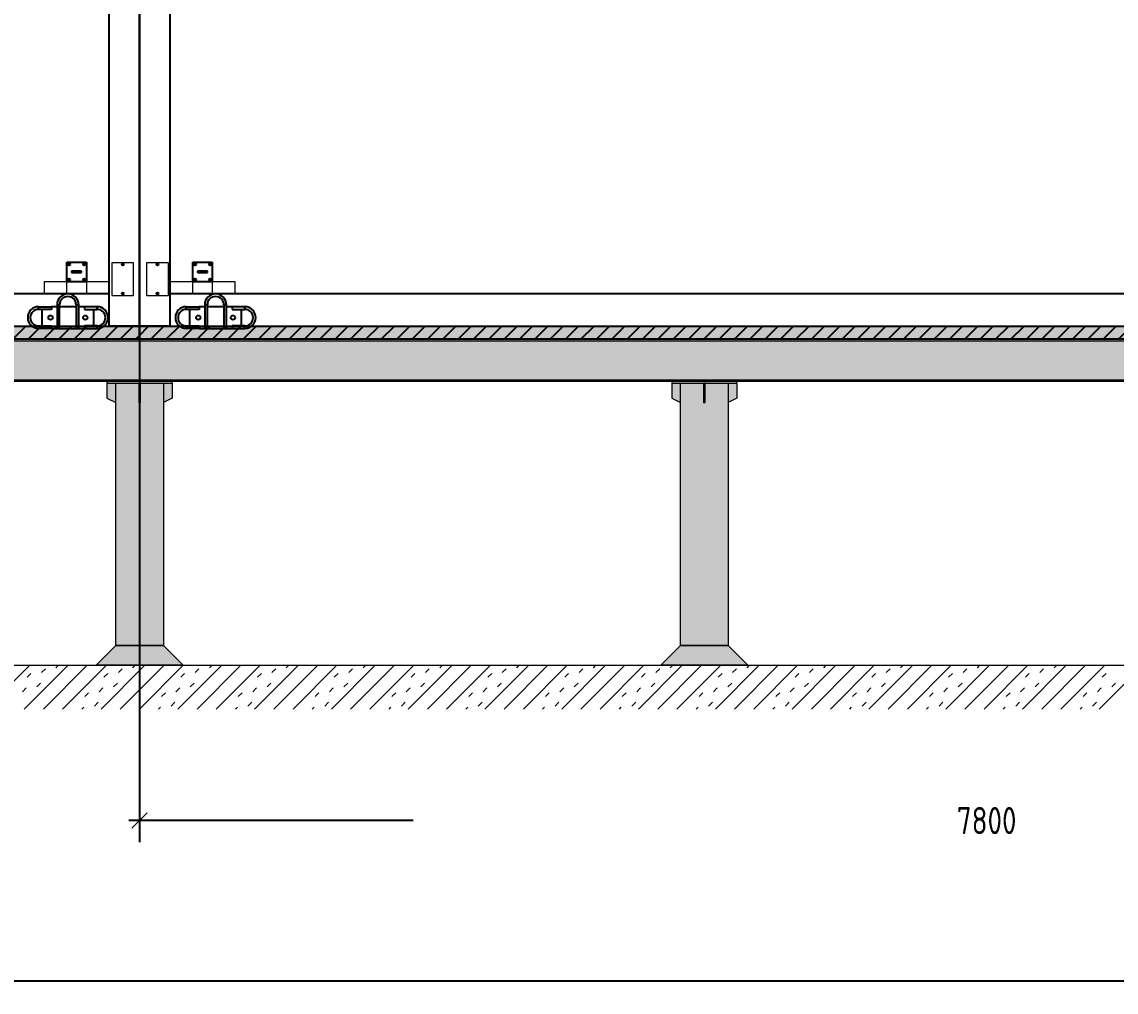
# Model space of a CAD drawing. Header units: millimetres. Extents: x 0 to 1680, y 0 to 594.
# Drawn here: x 1000.5 to 1101.3, y 402.2 to 491.5 of the extents above; entities that cross this region are included whole.
import ezdxf

# ---------------------------------------------------------------- set-up
doc = ezdxf.new("R2010")
doc.units = ezdxf.units.MM
for name, pattern in [('K5LT32798', [0]), ('K5LT32801', [0]), ('K5LT32802', [0]), ('K5LT32803', [0]), ('K5LT_AUXILIARY', [0]), ('K5LT_BASIC', [0]), ('K5LT_THIN', [0])]:
    doc.linetypes.add(name, pattern=pattern)
doc.layers.add('Системный слой', color=7, linetype='Continuous')
doc.styles.add('KDIMTEXTSTYLE', font='GOST_AU.SHX', dxfattribs={"width": 0.96, "oblique": 15, "height": 5})
doc.dimstyles.new('KDIMSTYLE (0.02)', dxfattribs={"dimtxt": 5, "dimasz": 1, "dimexe": 2, "dimexo": 0, "dimgap": 1, "dimtad": 1, "dimlfac": 50, "dimtxsty": 'KDIMTEXTSTYLE', "dimsah": 1, "dimcen": 0, "dimdle": 1, "dimadec": 0, "dimazin": 0, "dimtfac": 0.667, "dimtmove": 0, "dimatfit": 3, "dimfxl": 0, "dimtvp": 1, "dimtolj": 1, "dimtzin": 0, "dimarcsym": 0})
pattern_1 = [(45, (0, 0), (-0.7071068, 0.7071068), [])]

# ---------------------------------------------------------------- blocks, each defined once
blk = doc.blocks.new('U23')
at = {"layer": 'Системный слой', "color": 150, "linetype": 'K5LT_BASIC', "lineweight": 25, "true_color": 0x0080ff}
for p, q in [((1008.57, 523.29), (1011.37, 523.29)), ((1008.57, 463.49), (1008.57, 523.29)), ((1011.37, 523.29), (1011.37, 463.49)), ((1011.37, 463.49), (1008.57, 463.49))]:
    blk.add_line(p, q, dxfattribs=at)
blk = doc.blocks.new('U24')
at = {"layer": 'Системный слой', "color": 150, "linetype": 'K5LT_BASIC', "lineweight": 25, "true_color": 0x0080ff}
for p, q in [((1008.57, 466.49), (944.97, 466.49)), ((944.97, 466.49), (944.97, 463.49)), ((1008.57, 463.49), (1008.57, 466.49)), ((944.97, 463.49), (1008.57, 463.49))]:
    blk.add_line(p, q, dxfattribs=at)
blk = doc.blocks.new('U26')
at = {"layer": 'Системный слой', "color": 150, "linetype": 'K5LT_BASIC', "lineweight": 25, "true_color": 0x0080ff}
for p, q in [((1011.37, 523.29), (1014.17, 523.29)), ((1011.37, 463.49), (1011.37, 523.29)), ((1014.17, 523.29), (1014.17, 463.49)), ((1014.17, 463.49), (1011.37, 463.49))]:
    blk.add_line(p, q, dxfattribs=at)
blk = doc.blocks.new('U28')
at = {"layer": 'Системный слой', "color": 150, "linetype": 'K5LT_BASIC', "lineweight": 25, "true_color": 0x0080ff}
for p, q in [((1164.57, 466.49), (1014.17, 466.49)), ((1014.17, 466.49), (1014.17, 463.49)), ((1164.57, 463.49), (1164.57, 466.49)), ((1014.17, 463.49), (1164.57, 463.49))]:
    blk.add_line(p, q, dxfattribs=at)
blk = doc.blocks.new('U541')
at = {"layer": 'Системный слой'}
h = blk.add_hatch(dxfattribs=at)
h.set_pattern_fill('', angle=45, style=0, pattern_type=0)
h.set_pattern_definition(pattern_1)
h.paths.add_polyline_path([(1011.37, 462.29), (1011.37, 463.49), (941.97, 463.49), (941.97, 462.29)])
at = {"layer": 'Системный слой', "color": 150, "linetype": 'K5LT_BASIC', "lineweight": 25, "true_color": 0x0080ff}
for p, q in [((941.97, 462.29), (941.97, 463.49)), ((941.97, 463.49), (1011.37, 463.49)), ((1011.37, 463.49), (1011.37, 462.29)), ((1011.37, 462.29), (941.97, 462.29))]:
    blk.add_line(p, q, dxfattribs=at)
blk = doc.blocks.new('U548')
at = {"layer": 'Системный слой'}
h = blk.add_hatch(dxfattribs=at)
h.set_pattern_fill('', angle=45, style=0, pattern_type=0)
h.set_pattern_definition(pattern_1)
h.paths.add_polyline_path([(1167.37, 462.29), (1167.37, 463.49), (1011.37, 463.49), (1011.37, 462.29)])
at = {"layer": 'Системный слой', "color": 150, "linetype": 'K5LT_BASIC', "lineweight": 25, "true_color": 0x0080ff}
for p, q in [((1011.37, 462.29), (1011.37, 463.49)), ((1011.37, 463.49), (1167.37, 463.49)), ((1167.37, 463.49), (1167.37, 462.29)), ((1167.37, 462.29), (1011.37, 462.29))]:
    blk.add_line(p, q, dxfattribs=at)
blk = doc.blocks.new('U550')
at = {"layer": 'Системный слой', "color": 232, "linetype": 'K5LT_AUXILIARY', "lineweight": 13, "true_color": 0xc52b79}
for p, q in [((1016.27, 467.59), (1014.17, 467.59)), ((1014.17, 467.59), (1014.17, 466.49)), ((1016.27, 466.49), (1016.27, 467.59)), ((1014.17, 466.49), (1016.27, 466.49))]:
    blk.add_line(p, q, dxfattribs=at)
blk = doc.blocks.new('U551')
at = {"layer": 'Системный слой', "color": 232, "linetype": 'K5LT_AUXILIARY', "lineweight": 13, "true_color": 0xc52b79}
for p, q in [((1020.17, 467.59), (1018.07, 467.59)), ((1018.07, 467.59), (1018.07, 466.49)), ((1020.17, 466.49), (1020.17, 467.59)), ((1018.07, 466.49), (1020.17, 466.49))]:
    blk.add_line(p, q, dxfattribs=at)
blk = doc.blocks.new('U553')
at = {"layer": 'Системный слой', "color": 150, "linetype": 'K5LT_BASIC', "lineweight": 25, "true_color": 0x0080ff}
for p, q in [((1016.27, 469.39), (1018.07, 469.39)), ((1016.27, 467.59), (1016.27, 469.39)), ((1018.07, 469.39), (1018.07, 467.59)), ((1018.07, 467.59), (1016.27, 467.59))]:
    blk.add_line(p, q, dxfattribs=at)
blk = doc.blocks.new('U554')
at = {"layer": 'Системный слой', "color": 150, "linetype": 'K5LT_BASIC', "lineweight": 25, "true_color": 0x0080ff}
for p, q in [((1017.63, 468.55), (1016.71, 468.55)), ((1016.71, 468.55), (1016.71, 468.43)), ((1017.63, 468.43), (1017.63, 468.55)), ((1016.71, 468.43), (1017.63, 468.43))]:
    blk.add_line(p, q, dxfattribs=at)
blk = doc.blocks.new('U552')
at = {"layer": 'Системный слой', "color": 150, "linetype": 'K5LT_BASIC', "lineweight": 25, "true_color": 0x0080ff}
for centre in [(1016.47, 469.19), (1016.47, 469.19), (1017.87, 469.19), (1016.47, 467.79), (1017.87, 467.79)]:
    blk.add_circle(centre, 0.104, dxfattribs=at)
at = {"layer": 'Системный слой'}
for name in ['U553', 'U554']:
    blk.add_blockref(name, (0, 0), dxfattribs=at)
blk = doc.blocks.new('U549')
at = {"layer": 'Системный слой'}
for name in ['U552', 'U550', 'U551']:
    blk.add_blockref(name, (0, 0), dxfattribs=at)
blk = doc.blocks.new('U597')
at = {"layer": 'Системный слой', "color": 7, "linetype": 'K5LT32801', "lineweight": 18}
for p, q in [((997.21, 428.25), (1001.25, 432.29)), ((1000.75, 428.25), (1004.79, 432.29)), ((1002.52, 428.25), (1006.55, 432.29)), ((1004.28, 428.25), (1008.32, 432.29)), ((1007.82, 428.25), (1011.86, 432.29)), ((1009.59, 428.25), (1013.63, 432.29)), ((1011.35, 428.25), (1015.39, 432.29)), ((1014.89, 428.25), (1018.93, 432.29)), ((1016.66, 428.25), (1020.7, 432.29)), ((1018.43, 428.25), (1022.46, 432.29)), ((1021.96, 428.25), (1026, 432.29)), ((1023.73, 428.25), (1027.77, 432.29)), ((1025.5, 428.25), (1029.54, 432.29)), ((1029.03, 428.25), (1033.07, 432.29)), ((1030.8, 428.25), (1034.84, 432.29)), ((1032.57, 428.25), (1036.61, 432.29)), ((1036.1, 428.25), (1040.14, 432.29)), ((1037.87, 428.25), (1041.91, 432.29)), ((1039.64, 428.25), (1043.68, 432.29)), ((1043.17, 428.25), (1047.21, 432.29)), ((1044.94, 428.25), (1048.98, 432.29)), ((1046.71, 428.25), (1050.75, 432.29)), ((1050.25, 428.25), (1054.28, 432.29)), ((1052.01, 428.25), (1056.05, 432.29)), ((1053.78, 428.25), (1057.82, 432.29)), ((1057.32, 428.25), (1061.35, 432.29)), ((1059.08, 428.25), (1063.12, 432.29)), ((1060.85, 428.25), (1064.89, 432.29)), ((1064.39, 428.25), (1068.43, 432.29)), ((1066.16, 428.25), (1070.19, 432.29)), ((1067.92, 428.25), (1071.96, 432.29)), ((1071.46, 428.25), (1075.5, 432.29)), ((1073.23, 428.25), (1077.26, 432.29)), ((1074.99, 428.25), (1079.03, 432.29)), ((1078.53, 428.25), (1082.57, 432.29)), ((1080.3, 428.25), (1084.34, 432.29)), ((1082.07, 428.25), (1086.1, 432.29)), ((1085.6, 428.25), (1089.64, 432.29)), ((1087.37, 428.25), (1091.41, 432.29)), ((1089.14, 428.25), (1093.17, 432.29)), ((1092.67, 428.25), (1096.71, 432.29)), ((1094.44, 428.25), (1098.48, 432.29)), ((1096.21, 428.25), (1100.25, 432.29)), ((1099.74, 428.25), (1103.78, 432.29))]:
    blk.add_line(p, q, dxfattribs=at)
at = {"layer": 'Системный слой', "color": 7, "linetype": 'K5LT32802', "lineweight": 18}
for p, q in [((1003.67, 432.06), (1003.9, 432.29)), ((1010.74, 432.06), (1010.97, 432.29)), ((1017.81, 432.06), (1018.04, 432.29)), ((1024.88, 432.06), (1025.12, 432.29)), ((1031.95, 432.06), (1032.19, 432.29)), ((1039.03, 432.06), (1039.26, 432.29)), ((1046.1, 432.06), (1046.33, 432.29)), ((1053.17, 432.06), (1053.4, 432.29)), ((1060.24, 432.06), (1060.47, 432.29)), ((1067.31, 432.06), (1067.54, 432.29)), ((1074.38, 432.06), (1074.61, 432.29)), ((1081.45, 432.06), (1081.68, 432.29)), ((1088.52, 432.06), (1088.76, 432.29)), ((1095.59, 432.06), (1095.83, 432.29)), ((1001.02, 431.18), (1001.37, 431.53)), ((1002.34, 431.62), (1002.7, 431.97)), ((1008.09, 431.18), (1008.44, 431.53)), ((1009.42, 431.62), (1009.77, 431.97)), ((1015.16, 431.18), (1015.51, 431.53)), ((1016.49, 431.62), (1016.84, 431.97)), ((1022.23, 431.18), (1022.59, 431.53)), ((1023.56, 431.62), (1023.91, 431.97)), ((1029.3, 431.18), (1029.66, 431.53)), ((1030.63, 431.62), (1030.98, 431.97)), ((1036.37, 431.18), (1036.73, 431.53)), ((1037.7, 431.62), (1038.05, 431.97)), ((1043.45, 431.18), (1043.8, 431.53)), ((1044.77, 431.62), (1045.12, 431.97)), ((1050.52, 431.18), (1050.87, 431.53)), ((1051.84, 431.62), (1052.2, 431.97)), ((1057.59, 431.18), (1057.94, 431.53)), ((1058.91, 431.62), (1059.27, 431.97)), ((1064.66, 431.18), (1065.01, 431.53)), ((1065.98, 431.62), (1066.34, 431.97)), ((1071.73, 431.18), (1072.08, 431.53)), ((1073.06, 431.62), (1073.41, 431.97)), ((1078.8, 431.18), (1079.15, 431.53)), ((1080.13, 431.62), (1080.48, 431.97)), ((1085.87, 431.18), (1086.22, 431.53)), ((1087.2, 431.62), (1087.55, 431.97)), ((1092.94, 431.18), (1093.3, 431.53)), ((1094.27, 431.62), (1094.62, 431.97)), ((1100.01, 431.18), (1100.37, 431.53)), ((1001.9, 430.29), (1002.26, 430.65)), ((1008.97, 430.29), (1009.33, 430.65)), ((1016.04, 430.29), (1016.4, 430.65)), ((1023.12, 430.29), (1023.47, 430.65)), ((1030.19, 430.29), (1030.54, 430.65)), ((1037.26, 430.29), (1037.61, 430.65)), ((1044.33, 430.29), (1044.68, 430.65)), ((1051.4, 430.29), (1051.75, 430.65)), ((1058.47, 430.29), (1058.82, 430.65)), ((1065.54, 430.29), (1065.9, 430.65)), ((1072.61, 430.29), (1072.97, 430.65)), ((1079.68, 430.29), (1080.04, 430.65)), ((1086.76, 430.29), (1087.11, 430.65)), ((1093.83, 430.29), (1094.18, 430.65)), ((1100.9, 430.29), (1101.25, 430.65)), ((1000.58, 429.85), (1000.93, 430.2)), ((1006.32, 429.41), (1006.68, 429.76)), ((1007.65, 429.85), (1008, 430.2)), ((1013.39, 429.41), (1013.75, 429.76)), ((1014.72, 429.85), (1015.07, 430.2)), ((1020.46, 429.41), (1020.82, 429.76)), ((1021.79, 429.85), (1022.14, 430.2)), ((1027.54, 429.41), (1027.89, 429.76)), ((1028.86, 429.85), (1029.21, 430.2)), ((1034.61, 429.41), (1034.96, 429.76)), ((1035.93, 429.85), (1036.29, 430.2)), ((1041.68, 429.41), (1042.03, 429.76)), ((1043, 429.85), (1043.36, 430.2)), ((1048.75, 429.41), (1049.1, 429.76)), ((1050.07, 429.85), (1050.43, 430.2)), ((1055.82, 429.41), (1056.17, 429.76)), ((1057.15, 429.85), (1057.5, 430.2)), ((1062.89, 429.41), (1063.24, 429.76)), ((1064.22, 429.85), (1064.57, 430.2)), ((1069.96, 429.41), (1070.32, 429.76)), ((1071.29, 429.85), (1071.64, 430.2)), ((1077.03, 429.41), (1077.39, 429.76)), ((1078.36, 429.85), (1078.71, 430.2)), ((1084.1, 429.41), (1084.46, 429.76)), ((1085.43, 429.85), (1085.78, 430.2)), ((1091.17, 429.41), (1091.53, 429.76)), ((1092.5, 429.85), (1092.85, 430.2)), ((1098.25, 429.41), (1098.6, 429.76)), ((1099.57, 429.85), (1099.93, 430.2)), ((1006.05, 428.25), (1006.23, 428.44)), ((1007.21, 428.52), (1007.56, 428.88)), ((1013.12, 428.25), (1013.3, 428.44)), ((1014.28, 428.52), (1014.63, 428.88)), ((1020.19, 428.25), (1020.38, 428.44)), ((1021.35, 428.52), (1021.7, 428.88)), ((1027.26, 428.25), (1027.45, 428.44)), ((1028.42, 428.52), (1028.77, 428.88)), ((1034.34, 428.25), (1034.52, 428.44)), ((1035.49, 428.52), (1035.84, 428.88)), ((1041.41, 428.25), (1041.59, 428.44)), ((1042.56, 428.52), (1042.91, 428.88)), ((1048.48, 428.25), (1048.66, 428.44)), ((1049.63, 428.52), (1049.99, 428.88)), ((1055.55, 428.25), (1055.73, 428.44)), ((1056.7, 428.52), (1057.06, 428.88)), ((1062.62, 428.25), (1062.8, 428.44)), ((1063.77, 428.52), (1064.13, 428.88)), ((1069.69, 428.25), (1069.87, 428.44)), ((1070.85, 428.52), (1071.2, 428.88)), ((1076.76, 428.25), (1076.94, 428.44)), ((1077.92, 428.52), (1078.27, 428.88)), ((1083.83, 428.25), (1084.02, 428.44)), ((1084.99, 428.52), (1085.34, 428.88)), ((1090.9, 428.25), (1091.09, 428.44)), ((1092.06, 428.52), (1092.41, 428.88)), ((1097.98, 428.25), (1098.16, 428.44)), ((1099.13, 428.52), (1099.48, 428.88))]:
    blk.add_line(p, q, dxfattribs=at)
blk = doc.blocks.new('U598')
at = {"layer": 'Системный слой', "color": 7, "linetype": 'K5LT32803', "lineweight": 18}
for p, q in [((942.65, 462.29), (1150.87, 462.29)), ((942.65, 462.14), (1081.5, 462.14)), ((1081.5, 462.14), (1585.03, 462.14)), ((942.37, 458.57), (1081.5, 458.57)), ((1081.5, 458.57), (1585.03, 458.57)), ((1081.5, 458.41), (942.65, 458.41)), ((1585.03, 458.41), (1081.5, 458.41))]:
    blk.add_line(p, q, dxfattribs=at)
blk = doc.blocks.new('U601')
at = {"layer": 'Системный слой', "color": 7, "linetype": 'K5LT32803', "lineweight": 18}
for p, q in [((1008.37, 458.25), (1008.37, 456.87)), ((1014.37, 458.25), (1014.37, 456.87)), ((1008.37, 456.87), (1009.18, 456.46)), ((1011.29, 456.87), (1011.45, 456.87)), ((1014.37, 456.87), (1013.56, 456.46)), ((1007.37, 432.29), (1009.18, 434.1)), ((1009.18, 434.1), (1013.56, 434.1)), ((1013.56, 434.1), (1015.37, 432.29)), ((1015.37, 432.29), (1007.37, 432.29))]:
    blk.add_line(p, q, dxfattribs=at)
at = {"layer": 'Системный слой', "color": 7, "linetype": 'K5LT32798', "lineweight": 18}
for points in [[(1008.37, 458.25), (1014.37, 458.25), (1014.37, 458.41), (1008.37, 458.41)], [(1009.18, 458.25), (1013.56, 458.25), (1013.56, 434.1), (1009.18, 434.1)], [(1011.29, 456.46), (1011.45, 456.46), (1011.45, 458.25), (1011.29, 458.25)]]:
    blk.add_lwpolyline(points, close=True, dxfattribs=at)
blk = doc.blocks.new('U605')
at = {"layer": 'Системный слой', "color": 7, "linetype": 'K5LT32803', "lineweight": 18}
for p, q in [((1060.37, 458.25), (1060.37, 456.87)), ((1066.37, 458.25), (1066.37, 456.87)), ((1060.37, 456.87), (1061.18, 456.46)), ((1063.29, 456.87), (1063.45, 456.87)), ((1066.37, 456.87), (1065.56, 456.46)), ((1059.37, 432.29), (1061.18, 434.1)), ((1061.18, 434.1), (1065.56, 434.1)), ((1065.56, 434.1), (1067.37, 432.29)), ((1067.37, 432.29), (1059.37, 432.29))]:
    blk.add_line(p, q, dxfattribs=at)
at = {"layer": 'Системный слой', "color": 7, "linetype": 'K5LT32798', "lineweight": 18}
for points in [[(1060.37, 458.25), (1066.37, 458.25), (1066.37, 458.41), (1060.37, 458.41)], [(1061.18, 458.25), (1065.56, 458.25), (1065.56, 434.1), (1061.18, 434.1)], [(1063.29, 456.46), (1063.45, 456.46), (1063.45, 458.25), (1063.29, 458.25)]]:
    blk.add_lwpolyline(points, close=True, dxfattribs=at)
blk = doc.blocks.new('U596')
at = {"layer": 'Системный слой', "true_color": 0xffffff}
blk.add_hatch(color=7, dxfattribs=at).paths.add_polyline_path([(1586.37, 458.41), (1586.37, 462.29), (942.37, 462.29), (942.37, 458.41)])
h = blk.add_hatch(color=7, dxfattribs=at)
h.paths.add_polyline_path([(1009.18, 456.46), (1009.18, 458.25), (1008.37, 458.25), (1008.37, 456.87)])
h.paths.add_polyline_path([(1009.18, 458.25), (1009.18, 434.1), (1013.56, 434.1), (1013.56, 458.25), (1011.45, 458.25), (1011.45, 456.46), (1011.29, 456.46), (1011.29, 458.25)])
h.paths.add_polyline_path([(1011.43, 458.41), (1008.37, 458.41), (1008.37, 458.25), (1009.18, 458.25), (1011.29, 458.25), (1011.45, 458.25), (1013.56, 458.25), (1014.37, 458.25), (1014.37, 458.41), (1012.77, 458.41), (1011.56, 458.41)])
h.paths.add_polyline_path([(1011.29, 458.25), (1011.29, 456.87), (1011.45, 456.87), (1011.45, 458.25)])
h.paths.add_polyline_path([(1011.29, 456.87), (1011.29, 456.46), (1011.45, 456.46), (1011.45, 456.87)])
h.paths.add_polyline_path([(1014.37, 456.87), (1014.37, 458.25), (1013.56, 458.25), (1013.56, 456.46)])
h.paths.add_polyline_path([(1013.56, 434.1), (1009.18, 434.1), (1007.37, 432.29), (1015.37, 432.29)])
h = blk.add_hatch(color=7, dxfattribs=at)
h.paths.add_polyline_path([(1061.18, 456.46), (1061.18, 458.25), (1060.37, 458.25), (1060.37, 456.87)])
h.paths.add_polyline_path([(1061.18, 458.25), (1061.18, 434.1), (1065.56, 434.1), (1065.56, 458.25), (1063.45, 458.25), (1063.45, 456.46), (1063.29, 456.46), (1063.29, 458.25)])
h.paths.add_polyline_path([(1063.43, 458.41), (1060.37, 458.41), (1060.37, 458.25), (1061.18, 458.25), (1063.29, 458.25), (1063.45, 458.25), (1065.56, 458.25), (1066.37, 458.25), (1066.37, 458.41), (1064.77, 458.41), (1063.56, 458.41)])
h.paths.add_polyline_path([(1063.29, 458.25), (1063.29, 456.87), (1063.45, 456.87), (1063.45, 458.25)])
h.paths.add_polyline_path([(1063.29, 456.87), (1063.29, 456.46), (1063.45, 456.46), (1063.45, 456.87)])
h.paths.add_polyline_path([(1066.37, 456.87), (1066.37, 458.25), (1065.56, 458.25), (1065.56, 456.46)])
h.paths.add_polyline_path([(1065.56, 434.1), (1061.18, 434.1), (1059.37, 432.29), (1067.37, 432.29)])
at = {"layer": 'Системный слой', "color": 7, "linetype": 'K5LT32798', "lineweight": 18}
blk.add_lwpolyline([(908.33, 432.29), (1619.93, 432.29)], dxfattribs=at)
at = {"layer": 'Системный слой'}
for name in ['U598', 'U601', 'U605', 'U597']:
    blk.add_blockref(name, (0, 0), dxfattribs=at)
blk = doc.blocks.new('U636')
at = {"layer": 'Системный слой', "color": 232, "linetype": 'K5LT_AUXILIARY', "lineweight": 13, "true_color": 0xc52b79}
for p, q in [((1004.67, 467.59), (1002.57, 467.59)), ((1002.57, 467.59), (1002.57, 466.49)), ((1004.67, 466.49), (1004.67, 467.59)), ((1002.57, 466.49), (1004.67, 466.49))]:
    blk.add_line(p, q, dxfattribs=at)
blk = doc.blocks.new('U637')
at = {"layer": 'Системный слой', "color": 232, "linetype": 'K5LT_AUXILIARY', "lineweight": 13, "true_color": 0xc52b79}
for p, q in [((1008.57, 467.59), (1006.47, 467.59)), ((1006.47, 467.59), (1006.47, 466.49)), ((1008.57, 466.49), (1008.57, 467.59)), ((1006.47, 466.49), (1008.57, 466.49))]:
    blk.add_line(p, q, dxfattribs=at)
blk = doc.blocks.new('U639')
at = {"layer": 'Системный слой', "color": 150, "linetype": 'K5LT_BASIC', "lineweight": 25, "true_color": 0x0080ff}
for p, q in [((1004.67, 469.39), (1006.47, 469.39)), ((1004.67, 467.59), (1004.67, 469.39)), ((1006.47, 469.39), (1006.47, 467.59)), ((1006.47, 467.59), (1004.67, 467.59))]:
    blk.add_line(p, q, dxfattribs=at)
blk = doc.blocks.new('U640')
at = {"layer": 'Системный слой', "color": 150, "linetype": 'K5LT_BASIC', "lineweight": 25, "true_color": 0x0080ff}
for p, q in [((1006.03, 468.55), (1005.11, 468.55)), ((1005.11, 468.55), (1005.11, 468.43)), ((1006.03, 468.43), (1006.03, 468.55)), ((1005.11, 468.43), (1006.03, 468.43))]:
    blk.add_line(p, q, dxfattribs=at)
blk = doc.blocks.new('U638')
at = {"layer": 'Системный слой', "color": 150, "linetype": 'K5LT_BASIC', "lineweight": 25, "true_color": 0x0080ff}
for centre in [(1004.87, 469.19), (1004.87, 469.19), (1006.27, 469.19), (1004.87, 467.79), (1006.27, 467.79)]:
    blk.add_circle(centre, 0.104, dxfattribs=at)
at = {"layer": 'Системный слой'}
for name in ['U639', 'U640']:
    blk.add_blockref(name, (0, 0), dxfattribs=at)
blk = doc.blocks.new('U635')
at = {"layer": 'Системный слой'}
for name in ['U638', 'U636', 'U637']:
    blk.add_blockref(name, (0, 0), dxfattribs=at)
blk = doc.blocks.new('U659')
at = {"layer": 'Системный слой', "color": 150, "linetype": 'K5LT_BASIC', "lineweight": 25, "true_color": 0x0080ff}
for p, q in [((1007.47, 463.53), (1006.3, 463.53)), ((1006.3, 463.53), (1006.3, 463.29)), ((1007.47, 463.29), (1007.47, 463.53)), ((1006.3, 463.29), (1007.47, 463.29))]:
    blk.add_line(p, q, dxfattribs=at)
blk = doc.blocks.new('U660')
at = {"layer": 'Системный слой', "color": 150, "linetype": 'K5LT_BASIC', "lineweight": 25, "true_color": 0x0080ff}
for p, q in [((1007.47, 465.29), (1006.3, 465.29)), ((1006.3, 465.29), (1006.3, 465.05)), ((1006.3, 465.05), (1007.47, 465.05)), ((1007.47, 465.05), (1007.47, 465.29))]:
    blk.add_line(p, q, dxfattribs=at)
blk = doc.blocks.new('U658')
at = {"layer": 'Системный слой', "color": 150, "linetype": 'K5LT_BASIC', "lineweight": 25, "true_color": 0x0080ff}
for radius in [1, 0.76]:
    blk.add_arc((1007.47, 464.29), radius, 270, 90, dxfattribs=at)
at = {"layer": 'Системный слой'}
for name in ['U660', 'U659']:
    blk.add_blockref(name, (0, 0), dxfattribs=at)
blk = doc.blocks.new('U662')
at = {"layer": 'Системный слой', "color": 150, "linetype": 'K5LT_BASIC', "lineweight": 25, "true_color": 0x0080ff}
for p, q in [((1002.07, 463.53), (1003.25, 463.53)), ((1002.07, 463.29), (1002.07, 463.53)), ((1003.25, 463.53), (1003.25, 463.29)), ((1003.25, 463.29), (1002.07, 463.29))]:
    blk.add_line(p, q, dxfattribs=at)
blk = doc.blocks.new('U663')
at = {"layer": 'Системный слой', "color": 150, "linetype": 'K5LT_BASIC', "lineweight": 25, "true_color": 0x0080ff}
for p, q in [((1002.07, 465.29), (1003.25, 465.29)), ((1002.07, 465.05), (1002.07, 465.29)), ((1003.25, 465.05), (1002.07, 465.05)), ((1003.25, 465.29), (1003.25, 465.05))]:
    blk.add_line(p, q, dxfattribs=at)
blk = doc.blocks.new('U661')
at = {"layer": 'Системный слой', "color": 150, "linetype": 'K5LT_BASIC', "lineweight": 25, "true_color": 0x0080ff}
for radius in [1, 0.76]:
    blk.add_arc((1002.07, 464.29), radius, 90, 270, dxfattribs=at)
at = {"layer": 'Системный слой'}
for name in ['U663', 'U662']:
    blk.add_blockref(name, (0, 0), dxfattribs=at)
blk = doc.blocks.new('U665')
at = {"layer": 'Системный слой', "color": 150, "linetype": 'K5LT_BASIC', "lineweight": 25, "true_color": 0x0080ff}
for p, q in [((1004.01, 465.47), (1003.77, 465.47)), ((1003.77, 465.47), (1003.77, 463.29)), ((1004.01, 463.29), (1004.01, 465.47)), ((1003.77, 463.29), (1004.01, 463.29))]:
    blk.add_line(p, q, dxfattribs=at)
blk = doc.blocks.new('U666')
at = {"layer": 'Системный слой', "color": 150, "linetype": 'K5LT_BASIC', "lineweight": 25, "true_color": 0x0080ff}
for p, q in [((1005.77, 465.47), (1005.53, 465.47)), ((1005.53, 465.47), (1005.53, 463.29)), ((1005.77, 463.29), (1005.77, 465.47)), ((1005.53, 463.29), (1005.77, 463.29))]:
    blk.add_line(p, q, dxfattribs=at)
blk = doc.blocks.new('U664')
at = {"layer": 'Системный слой', "color": 150, "linetype": 'K5LT_BASIC', "lineweight": 25, "true_color": 0x0080ff}
for radius in [1, 0.76]:
    blk.add_arc((1004.77, 465.47), radius, 0, 180, dxfattribs=at)
at = {"layer": 'Системный слой'}
for name in ['U665', 'U666']:
    blk.add_blockref(name, (0, 0), dxfattribs=at)
blk = doc.blocks.new('U657')
at = {"layer": 'Системный слой', "color": 150, "linetype": 'K5LT_BASIC', "lineweight": 25, "true_color": 0x0080ff}
for p, q in [((1002.37, 465.05), (1002.37, 463.53)), ((1003.77, 465.29), (1003.25, 465.29)), ((1005.53, 465.29), (1004.01, 465.29)), ((1006.3, 465.29), (1005.77, 465.29)), ((1007.17, 463.53), (1007.17, 465.05)), ((1003.25, 463.29), (1006.3, 463.29))]:
    blk.add_line(p, q, dxfattribs=at)
for centre in [(1003.17, 464.29), (1006.37, 464.29)]:
    blk.add_circle(centre, 0.2, dxfattribs=at)
at = {"layer": 'Системный слой'}
for name in ['U664', 'U661', 'U658']:
    blk.add_blockref(name, (0, 0), dxfattribs=at)
blk = doc.blocks.new('U669')
at = {"layer": 'Системный слой', "color": 150, "linetype": 'K5LT_BASIC', "lineweight": 25, "true_color": 0x0080ff}
for p, q in [((1021.07, 463.53), (1019.9, 463.53)), ((1019.9, 463.53), (1019.9, 463.29)), ((1021.07, 463.29), (1021.07, 463.53)), ((1019.9, 463.29), (1021.07, 463.29))]:
    blk.add_line(p, q, dxfattribs=at)
blk = doc.blocks.new('U670')
at = {"layer": 'Системный слой', "color": 150, "linetype": 'K5LT_BASIC', "lineweight": 25, "true_color": 0x0080ff}
for p, q in [((1021.07, 465.29), (1019.9, 465.29)), ((1019.9, 465.29), (1019.9, 465.05)), ((1019.9, 465.05), (1021.07, 465.05)), ((1021.07, 465.05), (1021.07, 465.29))]:
    blk.add_line(p, q, dxfattribs=at)
blk = doc.blocks.new('U668')
at = {"layer": 'Системный слой', "color": 150, "linetype": 'K5LT_BASIC', "lineweight": 25, "true_color": 0x0080ff}
for radius in [1, 0.76]:
    blk.add_arc((1021.07, 464.29), radius, 270, 90, dxfattribs=at)
at = {"layer": 'Системный слой'}
for name in ['U670', 'U669']:
    blk.add_blockref(name, (0, 0), dxfattribs=at)
blk = doc.blocks.new('U672')
at = {"layer": 'Системный слой', "color": 150, "linetype": 'K5LT_BASIC', "lineweight": 25, "true_color": 0x0080ff}
for p, q in [((1015.67, 463.53), (1016.85, 463.53)), ((1015.67, 463.29), (1015.67, 463.53)), ((1016.85, 463.53), (1016.85, 463.29)), ((1016.85, 463.29), (1015.67, 463.29))]:
    blk.add_line(p, q, dxfattribs=at)
blk = doc.blocks.new('U673')
at = {"layer": 'Системный слой', "color": 150, "linetype": 'K5LT_BASIC', "lineweight": 25, "true_color": 0x0080ff}
for p, q in [((1015.67, 465.29), (1016.85, 465.29)), ((1015.67, 465.05), (1015.67, 465.29)), ((1016.85, 465.05), (1015.67, 465.05)), ((1016.85, 465.29), (1016.85, 465.05))]:
    blk.add_line(p, q, dxfattribs=at)
blk = doc.blocks.new('U671')
at = {"layer": 'Системный слой', "color": 150, "linetype": 'K5LT_BASIC', "lineweight": 25, "true_color": 0x0080ff}
for radius in [1, 0.76]:
    blk.add_arc((1015.67, 464.29), radius, 90, 270, dxfattribs=at)
at = {"layer": 'Системный слой'}
for name in ['U673', 'U672']:
    blk.add_blockref(name, (0, 0), dxfattribs=at)
blk = doc.blocks.new('U675')
at = {"layer": 'Системный слой', "color": 150, "linetype": 'K5LT_BASIC', "lineweight": 25, "true_color": 0x0080ff}
for p, q in [((1017.61, 465.47), (1017.37, 465.47)), ((1017.37, 465.47), (1017.37, 463.29)), ((1017.61, 463.29), (1017.61, 465.47)), ((1017.37, 463.29), (1017.61, 463.29))]:
    blk.add_line(p, q, dxfattribs=at)
blk = doc.blocks.new('U676')
at = {"layer": 'Системный слой', "color": 150, "linetype": 'K5LT_BASIC', "lineweight": 25, "true_color": 0x0080ff}
for p, q in [((1019.37, 465.47), (1019.13, 465.47)), ((1019.13, 465.47), (1019.13, 463.29)), ((1019.37, 463.29), (1019.37, 465.47)), ((1019.13, 463.29), (1019.37, 463.29))]:
    blk.add_line(p, q, dxfattribs=at)
blk = doc.blocks.new('U674')
at = {"layer": 'Системный слой', "color": 150, "linetype": 'K5LT_BASIC', "lineweight": 25, "true_color": 0x0080ff}
for radius in [1, 0.76]:
    blk.add_arc((1018.37, 465.47), radius, 0, 180, dxfattribs=at)
at = {"layer": 'Системный слой'}
for name in ['U675', 'U676']:
    blk.add_blockref(name, (0, 0), dxfattribs=at)
blk = doc.blocks.new('U667')
at = {"layer": 'Системный слой', "color": 150, "linetype": 'K5LT_BASIC', "lineweight": 25, "true_color": 0x0080ff}
for p, q in [((1015.97, 465.05), (1015.97, 463.53)), ((1017.37, 465.29), (1016.85, 465.29)), ((1019.13, 465.29), (1017.61, 465.29)), ((1019.9, 465.29), (1019.37, 465.29)), ((1020.77, 463.53), (1020.77, 465.05)), ((1016.85, 463.29), (1019.9, 463.29))]:
    blk.add_line(p, q, dxfattribs=at)
for centre in [(1016.77, 464.29), (1019.97, 464.29)]:
    blk.add_circle(centre, 0.2, dxfattribs=at)
at = {"layer": 'Системный слой'}
for name in ['U674', 'U671', 'U668']:
    blk.add_blockref(name, (0, 0), dxfattribs=at)
blk = doc.blocks.new('U1575')
at = {"layer": 'Системный слой', "color": 7, "linetype": 'K5LT_THIN', "lineweight": 13}
for p, q in [((1010.82, 469.33), (1008.82, 469.33)), ((1008.82, 469.33), (1008.82, 466.33)), ((1010.82, 466.33), (1010.82, 469.33)), ((1008.82, 466.33), (1010.82, 466.33))]:
    blk.add_line(p, q, dxfattribs=at)
blk = doc.blocks.new('U1574')
at = {"layer": 'Системный слой', "color": 150, "linetype": 'K5LT_BASIC', "lineweight": 25, "true_color": 0x0080ff}
for centre in [(1009.82, 469.17), (1009.82, 466.51)]:
    blk.add_circle(centre, 0.079, dxfattribs=at)
at = {"layer": 'Системный слой'}
blk.add_blockref('U1575', (0, 0), dxfattribs=at)
blk = doc.blocks.new('U1577')
at = {"layer": 'Системный слой', "color": 7, "linetype": 'K5LT_THIN', "lineweight": 13}
for p, q in [((1014.02, 469.33), (1012.02, 469.33)), ((1012.02, 469.33), (1012.02, 466.33)), ((1014.02, 466.33), (1014.02, 469.33)), ((1012.02, 466.33), (1014.02, 466.33))]:
    blk.add_line(p, q, dxfattribs=at)
blk = doc.blocks.new('U1576')
at = {"layer": 'Системный слой', "color": 150, "linetype": 'K5LT_BASIC', "lineweight": 25, "true_color": 0x0080ff}
for centre in [(1013.02, 469.17), (1013.02, 466.51)]:
    blk.add_circle(centre, 0.079, dxfattribs=at)
at = {"layer": 'Системный слой'}
blk.add_blockref('U1577', (0, 0), dxfattribs=at)
blk = doc.blocks.new('KDIMARROW_03')
at = {"layer": 'Системный слой', "color": 0, "linetype": 'K5LT_THIN', "lineweight": 13}
for p, q in [((0, 0), (-1, 0)), ((-0.71, -0.71), (0.71, 0.71)), ((0, 0), (1, 0))]:
    blk.add_line(p, q, dxfattribs=at)

msp = doc.modelspace()

# ---------------------------------------------------------------- hatches: boundary and pattern name
at = {"layer": 'Системный слой', "true_color": 0xc0c0c0}
for points in [[(941.97424, 463.49234), (941.97424, 462.29234), (1011.37424, 462.29234), (1011.37424, 463.49234)], [(1011.37424, 463.49234), (1011.37424, 462.29234), (1167.37424, 462.29234), (1167.37424, 463.49234)]]:
    msp.add_hatch(color=9, dxfattribs=at).paths.add_polyline_path(points)

# ---------------------------------------------------------------- block references
at = {"layer": 'Системный слой'}
for name in ['U23', 'U26', 'U635', 'U1574', 'U1576', 'U549', 'U24', 'U657', 'U28', 'U667', 'U541', 'U548', 'U596']:
    msp.add_blockref(name, (0, 0), dxfattribs=at)

# ---------------------------------------------------------------- dimensions: what is measured, and where the dimension line sits
at = {"layer": 'Системный слой', "color": 7}
for base, p1, p2, location in [((941.37424, 417.98734), (1011.37424, 463.94583), (941.37424, 463.49234), (976.37424, 417.98734)), ((1011.37424, 417.98734), (1167.37424, 463.49234), (1011.37424, 464.26871), (1089.37424, 417.98734)), ((941.37424, 403.19548), (1587.37424, 417.98734), (941.37424, 417.98734), (1264.37424, 403.19548))]:
    msp.add_linear_dim(base=base, p1=p1, p2=p2, location=location, dimstyle='KDIMSTYLE (0.02)', override={"dimexo": 0, "dimpost": '\\H2.5;\\W0.965;\\Q0;<>', "dimblk1": 'KDIMARROW_03', "dimblk2": 'KDIMARROW_03', "dimse1": 0, "dimse2": 0, "dimclrt": 7, "dimtolj": 1}, dxfattribs=at).render()

doc.saveas('drawing.dxf')
